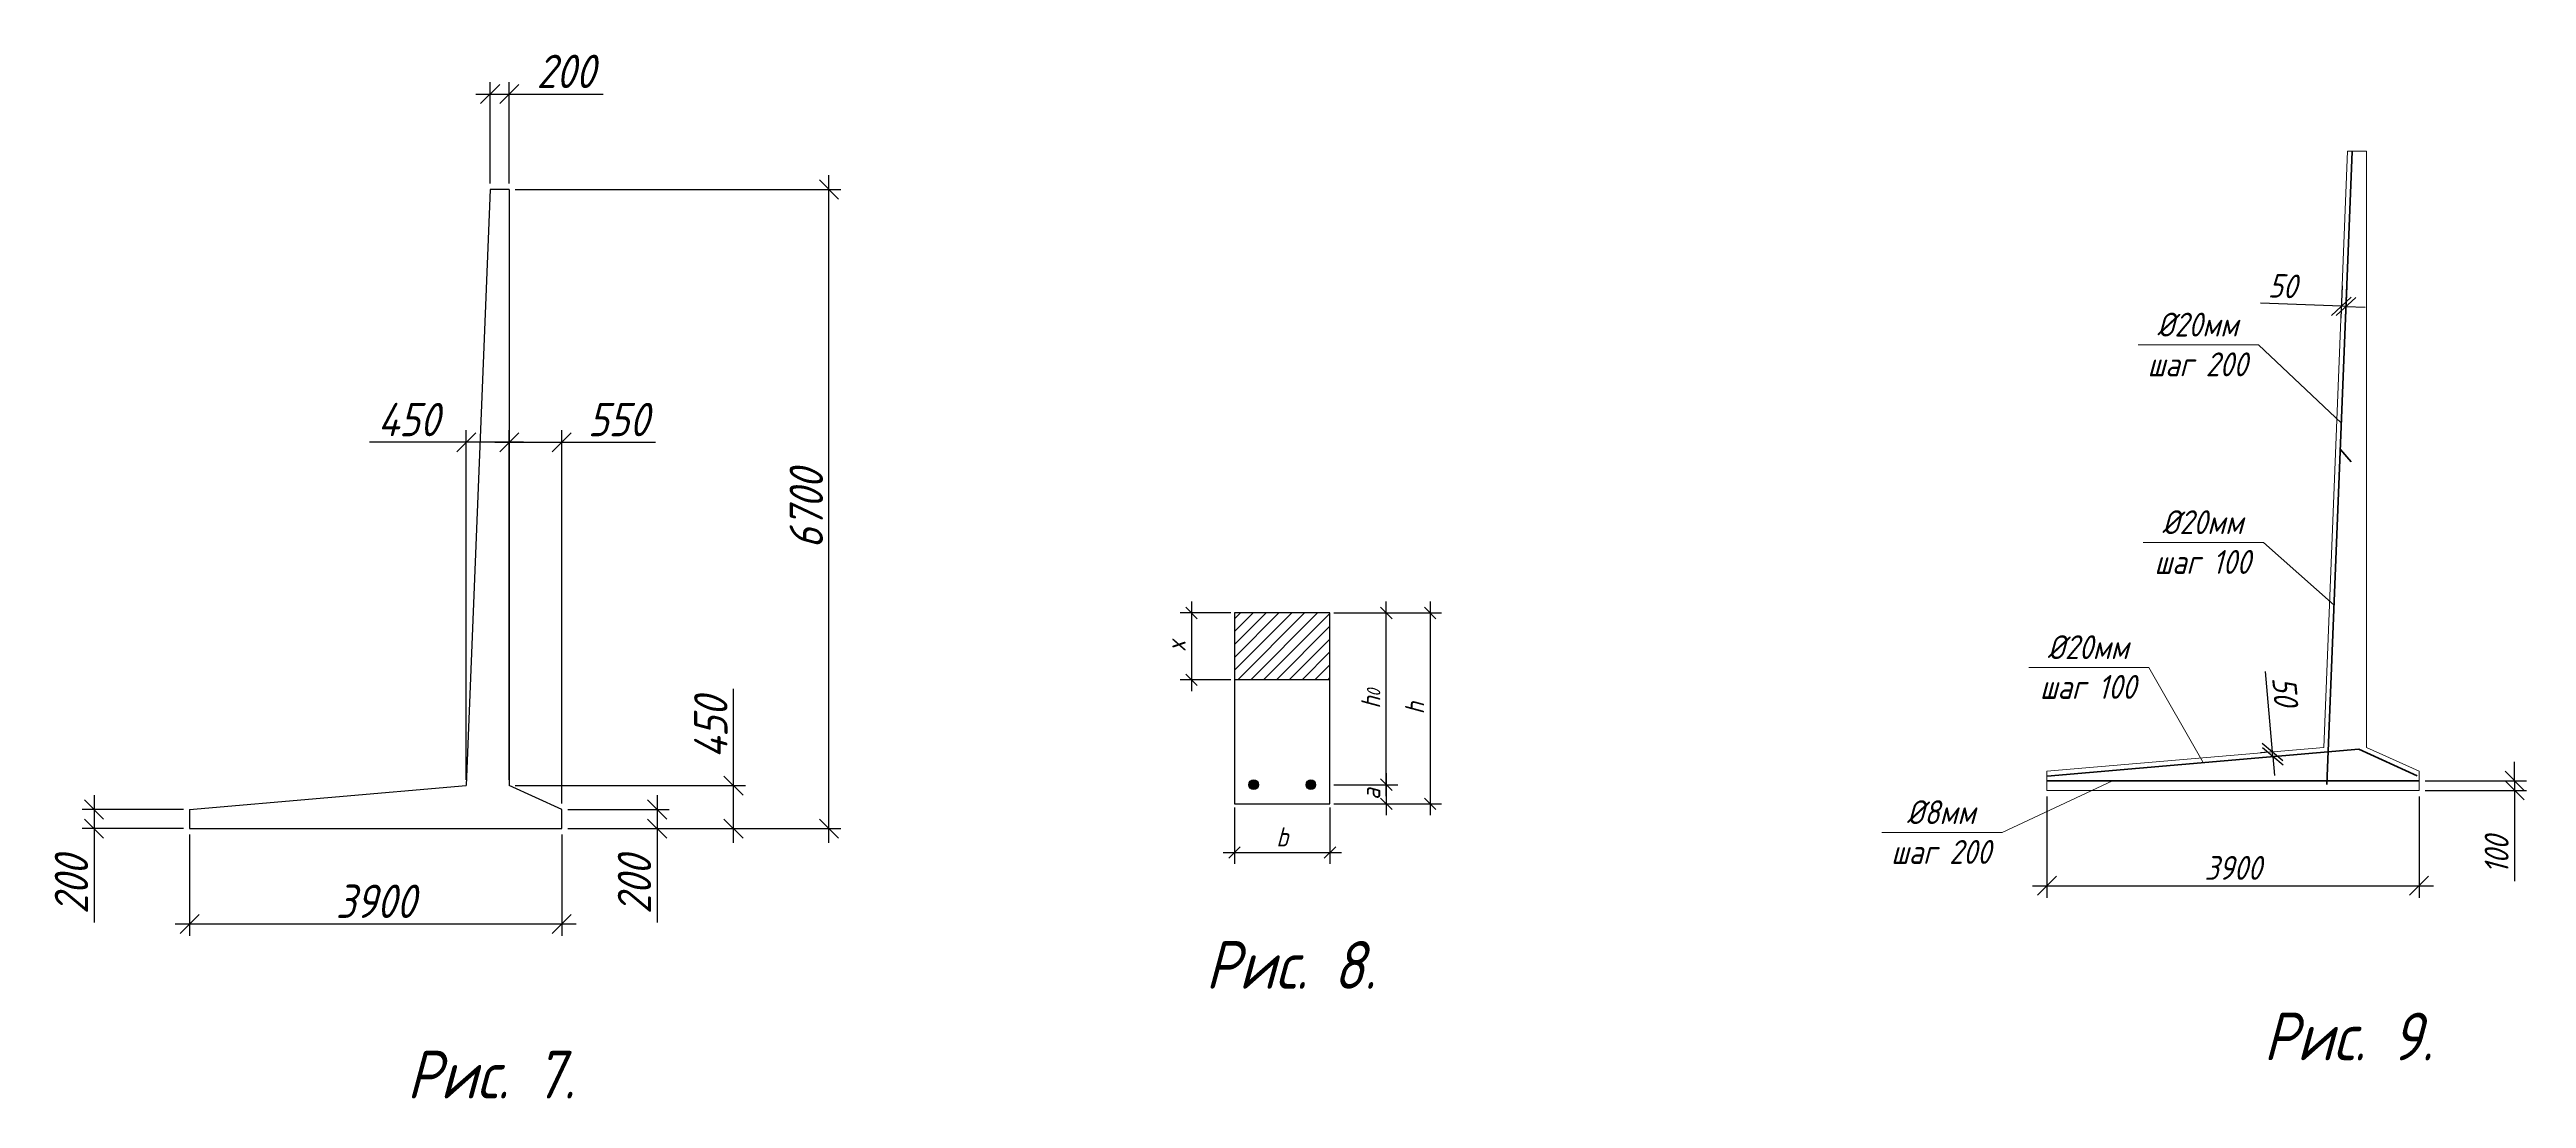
# Model space of a CAD drawing. Header units: millimetres. Extents: x -1004 to 900128, y -352756 to 107728.
# Drawn here: x 111833 to 137788, y 1490 to 12487 of the extents above; entities that cross this region are included whole.
import ezdxf

# ---------------------------------------------------------------- set-up
doc = ezdxf.new("R2010")
doc.units = ezdxf.units.MM
doc.linetypes.add('ACAD_ISO02W100', pattern=[15, 12, -3])
for name, color, linetype, lineweight in [('basic', 95, 'Continuous', 30), ('hatch', 117, 'ACAD_ISO02W100', 25), ('hatching', 225, 'Continuous', 20), ('size', 45, 'Continuous', 20), ('text', 13, 'Continuous', 20), ('thick', 42, 'Continuous', 35), ('thin', 153, 'Continuous', 18)]:
    doc.layers.add(name, color=color, linetype=linetype, lineweight=lineweight)
doc.styles.add('Structures', font='isocpeur.ttf', dxfattribs={"width": 0.85, "oblique": 15})
doc.styles.add('structures 5', font='isocpeur.ttf', dxfattribs={"width": 0.85, "oblique": 15, "height": 5})
doc.dimstyles.new('structures 2.5', dxfattribs={"dimtxt": 2, "dimasz": 1.2, "dimexe": 1.2, "dimexo": 0.4, "dimtad": 1, "dimtxsty": 'Structures', "dimblk": 'OBLIQUE', "dimcen": 2.5, "dimdle": 1.2, "dimadec": 0, "dimazin": 0, "dimtfac": 1, "dimtmove": 0, "dimatfit": 3, "dimfxl": 1, "dimarcsym": 0})
doc.dimstyles.new('structures 3.5', dxfattribs={"dimtxt": 3.5, "dimasz": 2, "dimexe": 1.25, "dimexo": 0.625, "dimtad": 1, "dimtxsty": 'Structures', "dimblk": 'OBLIQUE', "dimcen": 2.5, "dimdle": 1.5, "dimadec": 0, "dimazin": 0, "dimtfac": 1, "dimtmove": 0, "dimatfit": 3, "dimfxl": 1, "dimarcsym": 0})

# ---------------------------------------------------------------- blocks, each defined once
blk = doc.blocks.new('_Oblique')
at = {"color": 0, "linetype": 'ByBlock', "lineweight": -2}
blk.add_line((-0.5, -0.5), (0.5, 0.5), dxfattribs=at)
blk = doc.blocks.new('*D60')
at = {"layer": 'Defpoints', "color": 0, "transparency": 16777216}
for p in [(117200, 4520), (117200, 4320), (118200, 4320)]:
    blk.add_point(p, dxfattribs=at)
at = {"layer": 'size', "color": 0, "lineweight": -2, "transparency": 16777216}
for p, q in [((117263, 4520), (118325, 4520)), ((118200, 4670), (118200, 4320)), ((117263, 4320), (118325, 4320)), ((118200, 4320), (118200, 3336))]:
    blk.add_line(p, q, dxfattribs=at)
at = {"layer": 'size', "color": 0, "lineweight": -2, "transparency": 16777216, "xscale": 200, "yscale": 200, "zscale": 200}
for p, rotation in [((118200, 4520), 90), ((118200, 4320), 270)]:
    blk.add_blockref('_Oblique', p, dxfattribs=dict(at, rotation=rotation))
at = {"layer": 'size', "color": 0, "transparency": 16777216, "insert": (117962, 3728), "char_height": 350, "attachment_point": 5, "rotation": 90, "style": 'Structures'}
blk.add_mtext('200', dxfattribs=at)
blk = doc.blocks.new('*D61')
at = {"layer": 'Defpoints', "color": 0, "transparency": 16777216}
for p in [(113300, 4320), (117200, 4320), (117200, 3320)]:
    blk.add_point(p, dxfattribs=at)
at = {"layer": 'size', "color": 0, "lineweight": -2, "transparency": 16777216}
for p, q in [((113300, 4257.5), (113300, 3195)), ((117200, 4257.5), (117200, 3195)), ((113150, 3320), (117350, 3320))]:
    blk.add_line(p, q, dxfattribs=at)
at = {"layer": 'size', "color": 0, "lineweight": -2, "transparency": 16777216, "xscale": 200, "yscale": 200, "zscale": 200, "rotation": 180}
blk.add_blockref('_Oblique', (113300, 3320), dxfattribs=at)
at = {"layer": 'size', "color": 0, "lineweight": -2, "transparency": 16777216, "xscale": 200, "yscale": 200, "zscale": 200}
blk.add_blockref('_Oblique', (117200, 3320), dxfattribs=at)
at = {"layer": 'size', "color": 0, "transparency": 16777216, "insert": (115250, 3557.5), "char_height": 350, "attachment_point": 5, "style": 'Structures'}
blk.add_mtext('3900', dxfattribs=at)
blk = doc.blocks.new('*D62')
at = {"layer": 'Defpoints', "color": 0, "transparency": 16777216}
for p in [(113300, 4520), (112300, 4320), (113300, 4320)]:
    blk.add_point(p, dxfattribs=at)
at = {"layer": 'size', "color": 0, "lineweight": -2, "transparency": 16777216}
for p, q in [((113238, 4520), (112175, 4520)), ((112300, 4670), (112300, 4320)), ((113238, 4320), (112175, 4320)), ((112300, 4320), (112300, 3336))]:
    blk.add_line(p, q, dxfattribs=at)
at = {"layer": 'size', "color": 0, "lineweight": -2, "transparency": 16777216, "xscale": 200, "yscale": 200, "zscale": 200}
for p, rotation in [((112300, 4520), 90), ((112300, 4320), 270)]:
    blk.add_blockref('_Oblique', p, dxfattribs=dict(at, rotation=rotation))
at = {"layer": 'size', "color": 0, "transparency": 16777216, "insert": (112062, 3728), "char_height": 350, "attachment_point": 5, "rotation": 90, "style": 'Structures'}
blk.add_mtext('200', dxfattribs=at)
blk = doc.blocks.new('*D63')
at = {"layer": 'Defpoints', "color": 0, "transparency": 16777216}
for p in [(116650, 4770), (119000, 4770), (117200, 4320)]:
    blk.add_point(p, dxfattribs=at)
at = {"layer": 'size', "color": 0, "lineweight": -2, "transparency": 16777216}
for p, q in [((119000, 4770), (119000, 5784)), ((116713, 4770), (119125, 4770)), ((119000, 4170), (119000, 4770)), ((117263, 4320), (119125, 4320))]:
    blk.add_line(p, q, dxfattribs=at)
at = {"layer": 'size', "color": 0, "lineweight": -2, "transparency": 16777216, "xscale": 200, "yscale": 200, "zscale": 200}
for p, rotation in [((119000, 4770), 90), ((119000, 4320), 270)]:
    blk.add_blockref('_Oblique', p, dxfattribs=dict(at, rotation=rotation))
at = {"layer": 'size', "color": 0, "transparency": 16777216, "insert": (118762, 5377), "char_height": 350, "attachment_point": 5, "rotation": 90, "style": 'Structures'}
blk.add_mtext('450', dxfattribs=at)
blk = doc.blocks.new('*D64')
at = {"layer": 'Defpoints', "color": 0, "transparency": 16777216}
for p in [(116650, 11020), (120000, 11020), (117200, 4320)]:
    blk.add_point(p, dxfattribs=at)
at = {"layer": 'size', "color": 0, "lineweight": -2, "transparency": 16777216}
for p, q in [((120000, 4170), (120000, 11170)), ((116712.5, 11020), (120125, 11020)), ((117262.5, 4320), (120125, 4320))]:
    blk.add_line(p, q, dxfattribs=at)
at = {"layer": 'size', "color": 0, "lineweight": -2, "transparency": 16777216, "xscale": 200, "yscale": 200, "zscale": 200}
for p, rotation in [((120000, 11020), 90), ((120000, 4320), 270)]:
    blk.add_blockref('_Oblique', p, dxfattribs=dict(at, rotation=rotation))
at = {"layer": 'size', "color": 0, "transparency": 16777216, "insert": (119762.5, 7670), "char_height": 350, "attachment_point": 5, "rotation": 90, "style": 'Structures'}
blk.add_mtext('6700', dxfattribs=at)
blk = doc.blocks.new('*D65')
at = {"layer": 'Defpoints', "color": 0, "transparency": 16777216}
for p in [(117200, 8370), (116650, 4770), (117200, 4520)]:
    blk.add_point(p, dxfattribs=at)
at = {"layer": 'size', "color": 0, "lineweight": -2, "transparency": 16777216}
for p, q in [((116500, 8370), (117200, 8370)), ((116650, 4832), (116650, 8495)), ((117200, 4582), (117200, 8495)), ((117200, 8370), (118184, 8370))]:
    blk.add_line(p, q, dxfattribs=at)
at = {"layer": 'size', "color": 0, "lineweight": -2, "transparency": 16777216, "xscale": 200, "yscale": 200, "zscale": 200, "rotation": 180}
blk.add_blockref('_Oblique', (116650, 8370), dxfattribs=at)
at = {"layer": 'size', "color": 0, "lineweight": -2, "transparency": 16777216, "xscale": 200, "yscale": 200, "zscale": 200}
blk.add_blockref('_Oblique', (117200, 8370), dxfattribs=at)
at = {"layer": 'size', "color": 0, "transparency": 16777216, "insert": (117792, 8608), "char_height": 350, "attachment_point": 5, "style": 'Structures'}
blk.add_mtext('550', dxfattribs=at)
blk = doc.blocks.new('*D66')
at = {"layer": 'Defpoints', "color": 0, "transparency": 16777216}
for p in [(116200, 8370), (116200, 4770), (116650, 4770)]:
    blk.add_point(p, dxfattribs=at)
at = {"layer": 'size', "color": 0, "lineweight": -2, "transparency": 16777216}
for p, q in [((116200, 8370), (115186, 8370)), ((116200, 4832), (116200, 8495)), ((116800, 8370), (116200, 8370)), ((116650, 4832), (116650, 8495))]:
    blk.add_line(p, q, dxfattribs=at)
at = {"layer": 'size', "color": 0, "lineweight": -2, "transparency": 16777216, "xscale": 200, "yscale": 200, "zscale": 200, "rotation": 180}
blk.add_blockref('_Oblique', (116200, 8370), dxfattribs=at)
at = {"layer": 'size', "color": 0, "lineweight": -2, "transparency": 16777216, "xscale": 200, "yscale": 200, "zscale": 200}
blk.add_blockref('_Oblique', (116650, 8370), dxfattribs=at)
at = {"layer": 'size', "color": 0, "transparency": 16777216, "insert": (115593, 8608), "char_height": 350, "attachment_point": 5, "style": 'Structures'}
blk.add_mtext('450', dxfattribs=at)
blk = doc.blocks.new('*D67')
at = {"layer": 'Defpoints', "color": 0, "transparency": 16777216}
for p in [(116650, 12020), (116450, 11020), (116650, 11020)]:
    blk.add_point(p, dxfattribs=at)
at = {"layer": 'size', "color": 0, "lineweight": -2, "transparency": 16777216}
for p, q in [((116300, 12020), (116650, 12020)), ((116450, 11082), (116450, 12145)), ((116650, 11082), (116650, 12145)), ((116650, 12020), (117634, 12020))]:
    blk.add_line(p, q, dxfattribs=at)
at = {"layer": 'size', "color": 0, "lineweight": -2, "transparency": 16777216, "xscale": 200, "yscale": 200, "zscale": 200, "rotation": 180}
blk.add_blockref('_Oblique', (116450, 12020), dxfattribs=at)
at = {"layer": 'size', "color": 0, "lineweight": -2, "transparency": 16777216, "xscale": 200, "yscale": 200, "zscale": 200}
blk.add_blockref('_Oblique', (116650, 12020), dxfattribs=at)
at = {"layer": 'size', "color": 0, "transparency": 16777216, "insert": (117242, 12258), "char_height": 350, "attachment_point": 5, "style": 'Structures'}
blk.add_mtext('200', dxfattribs=at)
blk = doc.blocks.new('*D68')
at = {"layer": 'Defpoints', "color": 0, "transparency": 16777216}
for p in [(124250, 4580), (125250, 4580), (125250, 4070)]:
    blk.add_point(p, dxfattribs=at)
at = {"layer": 'size', "color": 0, "lineweight": -2, "transparency": 16777216}
for p, q in [((124250, 4540), (124250, 3950)), ((125250, 4540), (125250, 3950)), ((124130, 4070), (125370, 4070))]:
    blk.add_line(p, q, dxfattribs=at)
at = {"layer": 'size', "color": 0, "lineweight": -2, "transparency": 16777216, "xscale": 120, "yscale": 120, "zscale": 120, "rotation": 180}
blk.add_blockref('_Oblique', (124250, 4070), dxfattribs=at)
at = {"layer": 'size', "color": 0, "lineweight": -2, "transparency": 16777216, "xscale": 120, "yscale": 120, "zscale": 120}
blk.add_blockref('_Oblique', (125250, 4070), dxfattribs=at)
at = {"layer": 'size', "color": 0, "transparency": 16777216, "insert": (124750, 4232.5), "char_height": 200, "attachment_point": 5, "style": 'Structures'}
blk.add_mtext('b', dxfattribs=at)
blk = doc.blocks.new('*D69')
at = {"layer": 'Defpoints', "color": 0, "transparency": 16777216}
for p in [(125250, 4780), (125250, 4580), (125840, 4580)]:
    blk.add_point(p, dxfattribs=at)
at = {"layer": 'size', "color": 0, "lineweight": -2, "transparency": 16777216}
for p, q in [((125290, 4780), (125960, 4780)), ((125840, 4900), (125840, 4460)), ((125290, 4580), (125960, 4580))]:
    blk.add_line(p, q, dxfattribs=at)
at = {"layer": 'size', "color": 0, "lineweight": -2, "transparency": 16777216, "xscale": 120, "yscale": 120, "zscale": 120}
for p, rotation in [((125840, 4780), 90), ((125840, 4580), 270)]:
    blk.add_blockref('_Oblique', p, dxfattribs=dict(at, rotation=rotation))
at = {"layer": 'size', "color": 0, "transparency": 16777216, "insert": (125677.5, 4680), "char_height": 200, "attachment_point": 5, "rotation": 90, "style": 'Structures'}
blk.add_mtext('a', dxfattribs=at)
blk = doc.blocks.new('*D70')
at = {"layer": 'Defpoints', "color": 0, "transparency": 16777216}
for p in [(125250, 6580), (125840, 6580), (125250, 4780)]:
    blk.add_point(p, dxfattribs=at)
at = {"layer": 'size', "color": 0, "lineweight": -2, "transparency": 16777216}
for p, q in [((125290, 6580), (125960, 6580)), ((125840, 4660), (125840, 6700)), ((125290, 4780), (125960, 4780))]:
    blk.add_line(p, q, dxfattribs=at)
at = {"layer": 'size', "color": 0, "lineweight": -2, "transparency": 16777216, "xscale": 120, "yscale": 120, "zscale": 120}
for p, rotation in [((125840, 6580), 90), ((125840, 4780), 270)]:
    blk.add_blockref('_Oblique', p, dxfattribs=dict(at, rotation=rotation))
at = {"layer": 'size', "color": 0, "transparency": 16777216, "insert": (125677.5, 5680), "char_height": 200, "attachment_point": 5, "rotation": 90, "style": 'Structures'}
blk.add_mtext('h{\\H0.7x;\\S^ 0;}', dxfattribs=at)
blk = doc.blocks.new('*D71')
at = {"layer": 'Defpoints', "color": 0, "transparency": 16777216}
for p in [(125250, 6580), (125250, 4580), (126300, 4580)]:
    blk.add_point(p, dxfattribs=at)
at = {"layer": 'size', "color": 0, "lineweight": -2, "transparency": 16777216}
for p, q in [((125290, 6580), (126420, 6580)), ((126300, 6700), (126300, 4460)), ((125290, 4580), (126420, 4580))]:
    blk.add_line(p, q, dxfattribs=at)
at = {"layer": 'size', "color": 0, "lineweight": -2, "transparency": 16777216, "xscale": 120, "yscale": 120, "zscale": 120}
for p, rotation in [((126300, 6580), 90), ((126300, 4580), 270)]:
    blk.add_blockref('_Oblique', p, dxfattribs=dict(at, rotation=rotation))
at = {"layer": 'size', "color": 0, "transparency": 16777216, "insert": (126137.5, 5580), "char_height": 200, "attachment_point": 5, "rotation": 90, "style": 'Structures'}
blk.add_mtext('h', dxfattribs=at)
blk = doc.blocks.new('*D72')
at = {"layer": 'Defpoints', "color": 0, "transparency": 16777216}
for p in [(124250, 6580), (123800, 5880), (124250, 5880)]:
    blk.add_point(p, dxfattribs=at)
at = {"layer": 'size', "color": 0, "lineweight": -2, "transparency": 16777216}
for p, q in [((124210, 6580), (123680, 6580)), ((123800, 6700), (123800, 5760)), ((124210, 5880), (123680, 5880))]:
    blk.add_line(p, q, dxfattribs=at)
at = {"layer": 'size', "color": 0, "lineweight": -2, "transparency": 16777216, "xscale": 120, "yscale": 120, "zscale": 120}
for p, rotation in [((123800, 6580), 90), ((123800, 5880), 270)]:
    blk.add_blockref('_Oblique', p, dxfattribs=dict(at, rotation=rotation))
at = {"layer": 'size', "color": 0, "transparency": 16777216, "insert": (123637.5, 6230), "char_height": 200, "attachment_point": 5, "rotation": 90, "style": 'Structures'}
blk.add_mtext('x', dxfattribs=at)
blk = doc.blocks.new('*D73')
at = {"layer": 'Defpoints', "color": 0, "transparency": 16777216}
for p in [(132762.5, 4720), (136662.5, 4720), (136662.5, 3720)]:
    blk.add_point(p, dxfattribs=at)
at = {"layer": 'size', "color": 0, "lineweight": -2, "transparency": 16777216}
for p, q in [((132762.5, 4657.5), (132762.5, 3595)), ((136662.5, 4657.5), (136662.5, 3595)), ((132612.5, 3720), (136812.5, 3720))]:
    blk.add_line(p, q, dxfattribs=at)
at = {"layer": 'size', "color": 0, "lineweight": -2, "transparency": 16777216, "xscale": 200, "yscale": 200, "zscale": 200, "rotation": 180}
blk.add_blockref('_Oblique', (132762.5, 3720), dxfattribs=at)
at = {"layer": 'size', "color": 0, "lineweight": -2, "transparency": 16777216, "xscale": 200, "yscale": 200, "zscale": 200}
blk.add_blockref('_Oblique', (136662.5, 3720), dxfattribs=at)
at = {"layer": 'size', "color": 0, "transparency": 16777216, "insert": (134712.5, 3907.50075), "char_height": 350, "attachment_point": 5, "style": 'Structures'}
blk.add_mtext('{\\H0.71429x;3900}', dxfattribs=at)
blk = doc.blocks.new('*D74')
at = {"layer": 'Defpoints', "color": 0, "transparency": 16777216}
for p in [(135859, 10072), (135909, 10070), (135848, 9795)]:
    blk.add_point(p, dxfattribs=at)
at = {"layer": 'size', "color": 0, "lineweight": -2, "transparency": 16777216}
for p, q in [((135856, 10010), (135843, 9670)), ((135906, 10008), (135892, 9668)), ((135848, 9795), (135001, 9829)), ((135897, 9793), (135848, 9795)), ((135897, 9793), (136097, 9785))]:
    blk.add_line(p, q, dxfattribs=at)
at = {"layer": 'size', "color": 0, "lineweight": -2, "transparency": 16777216, "xscale": 200, "yscale": 200, "zscale": 200}
for p, rotation in [((135848, 9795), 357.7093899573608), ((135897, 9793), 177.7093899573608)]:
    blk.add_blockref('_Oblique', p, dxfattribs=dict(at, rotation=rotation))
at = {"layer": 'size', "color": 0, "transparency": 16777216, "insert": (135232, 10008), "char_height": 350, "attachment_point": 5, "rotation": 357.7094, "style": 'Structures'}
blk.add_mtext('{\\H0.71429x;50}', dxfattribs=at)
blk = doc.blocks.new('*D75')
at = {"layer": 'Defpoints', "color": 0, "transparency": 16777216}
for p in [(135125, 5124), (135145, 5125), (135150, 5076)]:
    blk.add_point(p, dxfattribs=at)
at = {"layer": 'size', "color": 0, "lineweight": -2, "transparency": 16777216}
for p, q in [((135125, 5124), (135053, 5968)), ((135083, 5120), (135001, 5113)), ((135087, 5070), (135005, 5063)), ((135130, 5074), (135125, 5124)), ((135130, 5074), (135147, 4875))]:
    blk.add_line(p, q, dxfattribs=at)
at = {"layer": 'size', "color": 0, "lineweight": -2, "transparency": 16777216, "xscale": 200, "yscale": 200, "zscale": 200}
for p, rotation in [((135125, 5124), 274.9271099476176), ((135130, 5074), 94.92710994761761)]:
    blk.add_blockref('_Oblique', p, dxfattribs=dict(at, rotation=rotation))
at = {"layer": 'size', "color": 0, "transparency": 16777216, "insert": (135259, 5761), "char_height": 350, "attachment_point": 5, "rotation": 274.9271, "style": 'Structures'}
blk.add_mtext('{\\H0.71429x;50}', dxfattribs=at)
blk = doc.blocks.new('*D76')
at = {"layer": 'Defpoints', "color": 0, "transparency": 16777216}
for p in [(136662, 4820), (136662, 4720), (137663, 4720)]:
    blk.add_point(p, dxfattribs=at)
at = {"layer": 'size', "color": 0, "lineweight": -2, "transparency": 16777216}
for p, q in [((137663, 4820), (137663, 5020)), ((136725, 4820), (137788, 4820)), ((136725, 4720), (137788, 4720)), ((137663, 4820), (137663, 4720)), ((137663, 4720), (137663, 3767))]:
    blk.add_line(p, q, dxfattribs=at)
at = {"layer": 'size', "color": 0, "lineweight": -2, "transparency": 16777216, "xscale": 200, "yscale": 200, "zscale": 200}
for p, rotation in [((137663, 4820), 270), ((137663, 4720), 90)]:
    blk.add_blockref('_Oblique', p, dxfattribs=dict(at, rotation=rotation))
at = {"layer": 'size', "color": 0, "transparency": 16777216, "insert": (137475, 4043), "char_height": 350, "attachment_point": 5, "rotation": 90, "style": 'Structures'}
blk.add_mtext('{\\H0.71429x;100}', dxfattribs=at)

msp = doc.modelspace()

# ---------------------------------------------------------------- hatches: boundary and pattern name
at = {"layer": 'basic'}
h = msp.add_hatch(color=256, dxfattribs=at)
h.dxf.hatch_style = 1
h.paths.add_polyline_path([(124450, 4830), (124450, 4780), (124500, 4780, 0.414213562)])
h.paths.add_polyline_path([(124450, 4830, 0.414213562), (124400, 4780), (124450, 4780)])
h.paths.add_polyline_path([(124450, 4780), (124400, 4780, 0.414213562), (124450, 4730)])
h.paths.add_polyline_path([(124500, 4780), (124450, 4780), (124450, 4730, 0.414213562)])
h = msp.add_hatch(color=256, dxfattribs=at)
h.dxf.hatch_style = 1
h.paths.add_polyline_path([(125050, 4830), (125050, 4780), (125100, 4780, 0.414213562)])
h.paths.add_polyline_path([(125050, 4830, 0.414213562), (125000, 4780), (125050, 4780)])
h.paths.add_polyline_path([(125050, 4780), (125000, 4780, 0.414213562), (125050, 4730)])
h.paths.add_polyline_path([(125100, 4780), (125050, 4780), (125050, 4730, 0.414213562)])
at = {"layer": 'hatching'}
h = msp.add_hatch(dxfattribs=at)
h.set_pattern_fill('ANSI31', color=256, scale=30)
h.paths.add_polyline_path([(125250, 6580), (124250, 6580), (124250, 5880), (125250, 5880)])

# ---------------------------------------------------------------- linework, layer by layer
at = {"layer": 'basic'}
for p, q in [((116450, 11020), (116200, 4770)), ((116650, 11020), (116450, 11020)), ((116650, 11020), (116650, 4770)), ((125250, 6580), (124250, 6580)), ((124250, 6580), (124250, 4580)), ((125250, 4580), (125250, 6580)), ((113300, 4520), (116200, 4770)), ((117200, 4520), (116650, 4770)), ((113300, 4520), (113300, 4320)), ((117200, 4320), (117200, 4520)), ((124250, 4580), (125250, 4580)), ((113300, 4320), (117200, 4320))]:
    msp.add_line(p, q, dxfattribs=at)
for centre in [(124450, 4780), (125050, 4780)]:
    msp.add_circle(centre, 50, dxfattribs=at)
at = {"layer": 'hatch', "ltscale": 0.1}
msp.add_line((125250, 5880), (124250, 5880), dxfattribs=at)
at = {"layer": 'thick'}
for p, q in [((135962.46, 11418.002), (135696.961, 4780.522)), ((135837.54, 8295), (135952.038, 8163.089)), ((132766.794, 4870.185), (136032, 5151.668)), ((136641.81, 4874.482), (136032, 5151.668)), ((132762.5, 4820), (136662.5, 4820))]:
    msp.add_line(p, q, dxfattribs=at)
at = {"layer": 'thin'}
for p, q in [((135912.5, 11420), (135662.5, 5170)), ((136112.5, 11420), (135912.5, 11420)), ((136112.5, 11420), (136112.5, 5170)), ((133720, 9390), (134980, 9390)), ((134980, 9390), (135848.558, 8570.458)), ((133772.218, 7318.333), (135032.218, 7318.333)), ((135032.218, 7318.333), (135772.216, 6661.911)), ((132572.218, 6008.333), (133832.218, 6008.333)), ((133832.218, 6008.333), (134399.397, 5010.926)), ((132762.5, 4920), (135662.5, 5170)), ((136662.5, 4920), (136112.5, 5170)), ((132292.218, 4278.333), (133450, 4820)), ((132762.5, 4920), (132762.5, 4720)), ((132762.5, 4720), (136662.5, 4720)), ((136662.5, 4720), (136662.5, 4920)), ((131032.218, 4278.333), (132292.218, 4278.333))]:
    msp.add_line(p, q, dxfattribs=at)

# ---------------------------------------------------------------- texts
at = {"layer": 'text', "attachment_point": 5}
for s, insert, char_height, width, style in [('%%C20мм\\Pшаг 200', (134340, 9395), 250, 1504.43531, 'Structures'), ('%%C20мм\\Pшаг 100', (134392.218, 7323.333), 250, 1504.43531, 'Structures'), ('%%C20мм\\Pшаг 100', (133192.218, 6013.333), 250, 1504.43531, 'Structures'), ('%%C8мм\\Pшаг 200', (131652.218, 4283.333), 250, 1504.43531, 'Structures'), ('Рис. 8.', (124837.949, 2890.189), 500, 2515.89751, 'structures 5'), ('Рис. 9.', (135920.449, 2140.189), 500, 2515.89751, 'structures 5'), ('Рис. 7.', (116457.949, 1740.189), 500, 2515.89751, 'structures 5')]:
    msp.add_mtext(s, dxfattribs=dict(at, insert=insert, char_height=char_height, width=width, style=style))

# ---------------------------------------------------------------- dimensions: what is measured, and where the dimension line sits
at = {"layer": 'size'}
for base, p1, p2, picture, middle in [((116650, 12020), (116450, 11020), (116650, 11020), '*D67', (117242.016, 12257.5)), ((116200, 8370), (116650, 4770), (116200, 4770), '*D66', (115593.109, 8607.5)), ((117200, 8370), (116650, 4770), (117200, 4520), '*D65', (117792.016, 8607.5)), ((117200, 3320), (113300, 4320), (117200, 4320), '*D61', (115250, 3557.5))]:
    dim = msp.add_linear_dim(base=base, p1=p1, p2=p2, dimstyle='structures 3.5', dxfattribs=at)
    dim.commit()
    dim.dimension.update_dxf_attribs({"geometry": picture, "text_midpoint": middle})
for base, p1, p2, picture, middle in [((120000, 11020), (117200, 4320), (116650, 11020), '*D64', (119762.5, 7670)), ((119000, 4770), (117200, 4320), (116650, 4770), '*D63', (118762.5, 5376.891)), ((112300, 4320), (113300, 4520), (113300, 4320), '*D62', (112062.5, 3727.984)), ((118200, 4320), (117200, 4520), (117200, 4320), '*D60', (117962.5, 3727.984))]:
    dim = msp.add_linear_dim(base=base, p1=p1, p2=p2, angle=90, dimstyle='structures 3.5', dxfattribs=at)
    dim.commit()
    dim.dimension.update_dxf_attribs({"geometry": picture, "text_midpoint": middle})
for p1, p2, distance, picture, middle in [((135908.542, 10070.058), (135858.582, 10072.057), 276.979, '*D74', (135232.01, 10007.57)), ((135149.518, 5075.592), (135145.224, 5125.407), 19.926, '*D75', (135258.628, 5760.991))]:
    dim = msp.add_aligned_dim(p1=p1, p2=p2, distance=distance, text='{\\H0.71429x;<>}', dimstyle='structures 3.5', dxfattribs=at)
    dim.commit()
    dim.dimension.update_dxf_attribs({"geometry": picture, "text_midpoint": middle})
for base, p1, p2, text, dimstyle, picture, middle in [((123800, 5880), (124250, 6580), (124250, 5880), 'x', 'structures 2.5', '*D72', (123637.5, 6230)), ((125840, 6580), (125250, 4780), (125250, 6580), 'h{\\H0.7x;\\S^ 0;}', 'structures 2.5', '*D70', (125677.5, 5680)), ((126300, 4580), (125250, 6580), (125250, 4580), 'h', 'structures 2.5', '*D71', (126137.5, 5580)), ((137662.5, 4720), (136662.5, 4820), (136662.5, 4720), '{\\H0.71429x;<>}', 'structures 3.5', '*D76', (137474.999, 4043.38))]:
    dim = msp.add_linear_dim(base=base, p1=p1, p2=p2, angle=90, text=text, dimstyle=dimstyle, dxfattribs=at)
    dim.commit()
    dim.dimension.update_dxf_attribs({"geometry": picture, "text_midpoint": middle})
dim = msp.add_linear_dim(base=(125840, 4580), p1=(125250, 4780), p2=(125250, 4580), angle=90, text='a', dimstyle='structures 2.5', dxfattribs=at)
dim.commit()
dim.dimension.update_dxf_attribs({"geometry": '*D69', "text_midpoint": (125840, 4680), "dimtype": 160})
for base, p1, p2, text, dimstyle, picture, middle in [((136662.5, 3720), (132762.5, 4720), (136662.5, 4720), '{\\H0.71429x;<>}', 'structures 3.5', '*D73', (134712.5, 3907.501)), ((125250, 4070), (124250, 4580), (125250, 4580), 'b', 'structures 2.5', '*D68', (124750, 4232.5))]:
    dim = msp.add_linear_dim(base=base, p1=p1, p2=p2, text=text, dimstyle=dimstyle, dxfattribs=at)
    dim.commit()
    dim.dimension.update_dxf_attribs({"geometry": picture, "text_midpoint": middle})

doc.saveas('drawing.dxf')
